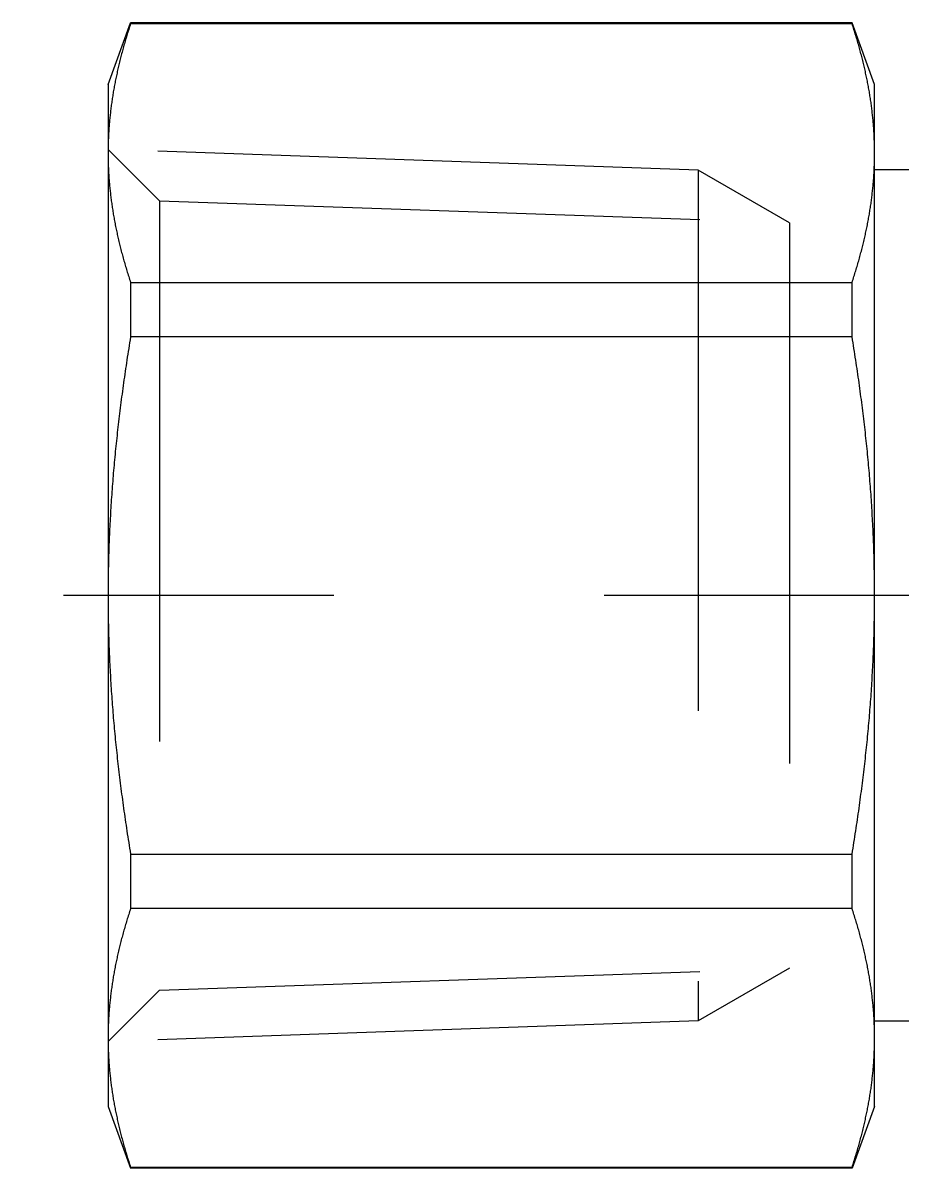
# Model space of a CAD drawing. Extents: x -2 to 98, y -32 to 17.
# Drawn here: x -2 to 18.65, y -13.45 to 13.45 of the extents above; entities that cross this region are included whole.
import ezdxf

# ---------------------------------------------------------------- set-up
doc = ezdxf.new("R2010")
doc.units = 0
doc.linetypes.add('CENTER', pattern=[50.8, 31.75, -6.35, 6.35, -6.35])
doc.linetypes.add('DASHED', pattern=[19.05, 12.7, -6.35])
doc.layers.get('0').update_dxf_attribs({"linetype": 'CONTINUOUS'})
doc.layers.add('CENTER', color=1, linetype='CENTER')

msp = doc.modelspace()

# ---------------------------------------------------------------- linework, layer by layer
at = {"color": 7, "linetype": 'CONTINUOUS'}
for p, q in [((0, 12), (0.528, 13.45)), ((17.472, 13.45), (0.528, 13.45)), ((0.528, 13.45), (0.528, 13.43)), ((18, 12), (17.472, 13.45)), ((17.472, 13.43), (17.472, 13.45)), ((17.472, 13.43), (0.528, 13.43)), ((0, 12), (0, 10.392)), ((18, 10.392), (18, 12)), ((0, 10.392), (0, 0)), ((18, 0), (18, 10.392)), ((19.5, 10), (18, 10)), ((0.528, 7.355), (17.472, 7.355)), ((0.528, 7.355), (0.528, 6.075)), ((17.472, 6.075), (17.472, 7.355)), ((17.472, 6.075), (0.528, 6.075)), ((0, 0), (0, -10.392)), ((18, -10.392), (18, 0)), ((0.528, -6.075), (0.528, -7.355)), ((0.528, -6.075), (17.472, -6.075)), ((17.472, -7.355), (17.472, -6.075)), ((17.472, -7.355), (0.528, -7.355)), ((19.5, -10), (18, -10)), ((0, -10.392), (0, -12)), ((18, -12), (18, -10.392)), ((0, -12), (0.528, -13.45)), ((18, -12), (17.472, -13.45)), ((0.528, -13.43), (17.472, -13.43)), ((0.528, -13.43), (0.528, -13.45)), ((17.472, -13.45), (17.472, -13.43)), ((17.472, -13.45), (0.528, -13.45))]:
    msp.add_line(p, q, dxfattribs=at)
at = {"color": 3, "linetype": 'DASHED'}
for p, q in [((13.858, 9.994), (0, 10.477)), ((0, 10.477), (1.204, 9.273)), ((13.858, 9.994), (13.858, -9.994)), ((16, 8.757), (13.858, 9.994)), ((1.204, 9.273), (1.204, -9.273)), ((1.204, 9.273), (16, 8.757)), ((16, 8.757), (16, -8.757)), ((1.204, -9.273), (16, -8.757)), ((16, -8.757), (13.858, -9.994)), ((0, -10.478), (1.204, -9.273)), ((13.858, -9.994), (0, -10.478))]:
    msp.add_line(p, q, dxfattribs=at)
at = {"color": 7}
for points in [[(0.528, 13.43, 0), (0.517, 13.395, 0), (0.505, 13.361, 0), (0.494, 13.327, 0), (0.484, 13.293, 0), (0.473, 13.259, 0), (0.462, 13.225, 0), (0.452, 13.191, 0), (0.442, 13.158, 0), (0.431, 13.124, 0), (0.421, 13.09, 0), (0.411, 13.057, 0), (0.402, 13.023, 0), (0.392, 12.99, 0), (0.382, 12.957, 0), (0.373, 12.924, 0), (0.363, 12.891, 0), (0.354, 12.857, 0), (0.345, 12.825, 0), (0.336, 12.792, 0), (0.327, 12.759, 0), (0.319, 12.726, 0), (0.31, 12.693, 0), (0.302, 12.661, 0), (0.293, 12.628, 0), (0.285, 12.595, 0), (0.277, 12.563, 0), (0.269, 12.531, 0), (0.261, 12.498, 0), (0.253, 12.466, 0), (0.246, 12.434, 0), (0.238, 12.402, 0), (0.231, 12.369, 0), (0.224, 12.337, 0), (0.217, 12.305, 0), (0.21, 12.273, 0), (0.203, 12.241, 0), (0.196, 12.209, 0), (0.189, 12.177, 0), (0.183, 12.146, 0), (0.176, 12.114, 0), (0.17, 12.082, 0), (0.164, 12.05, 0), (0.158, 12.019, 0), (0.152, 11.987, 0), (0.146, 11.955, 0), (0.14, 11.924, 0), (0.134, 11.892, 0), (0.129, 11.861, 0), (0.123, 11.829, 0), (0.118, 11.798, 0), (0.113, 11.766, 0), (0.108, 11.735, 0), (0.103, 11.704, 0), (0.098, 11.672, 0), (0.094, 11.641, 0), (0.089, 11.61, 0), (0.085, 11.578, 0), (0.08, 11.547, 0), (0.076, 11.516, 0), (0.072, 11.485, 0), (0.068, 11.453, 0), (0.064, 11.422, 0), (0.06, 11.391, 0), (0.056, 11.36, 0), (0.053, 11.329, 0), (0.049, 11.297, 0), (0.046, 11.266, 0), (0.043, 11.235, 0), (0.04, 11.204, 0), (0.037, 11.173, 0), (0.034, 11.142, 0), (0.031, 11.111, 0), (0.029, 11.079, 0), (0.026, 11.048, 0), (0.024, 11.017, 0), (0.021, 10.986, 0), (0.019, 10.955, 0), (0.017, 10.924, 0), (0.015, 10.893, 0), (0.013, 10.861, 0), (0.012, 10.83, 0), (0.01, 10.799, 0), (0.009, 10.768, 0), (0.007, 10.737, 0), (0.006, 10.706, 0), (0.005, 10.674, 0), (0.004, 10.643, 0), (0.003, 10.612, 0), (0.002, 10.581, 0), (0.001, 10.549, 0), (0.001, 10.518, 0), (0.001, 10.486, 0), (0, 10.455, 0), (0, 10.424, 0), (0, 10.392, 0)], [(18, 10.392, 0), (18, 10.424, 0), (18, 10.455, 0), (18, 10.486, 0), (17.999, 10.518, 0), (17.998, 10.549, 0), (17.998, 10.581, 0), (17.997, 10.612, 0), (17.996, 10.643, 0), (17.995, 10.674, 0), (17.994, 10.706, 0), (17.993, 10.737, 0), (17.991, 10.768, 0), (17.99, 10.799, 0), (17.988, 10.83, 0), (17.987, 10.861, 0), (17.985, 10.893, 0), (17.983, 10.924, 0), (17.981, 10.955, 0), (17.979, 10.986, 0), (17.976, 11.017, 0), (17.974, 11.048, 0), (17.971, 11.079, 0), (17.969, 11.111, 0), (17.966, 11.142, 0), (17.963, 11.173, 0), (17.96, 11.204, 0), (17.957, 11.235, 0), (17.954, 11.266, 0), (17.951, 11.297, 0), (17.947, 11.329, 0), (17.944, 11.36, 0), (17.94, 11.391, 0), (17.936, 11.422, 0), (17.932, 11.453, 0), (17.928, 11.485, 0), (17.924, 11.516, 0), (17.92, 11.547, 0), (17.916, 11.578, 0), (17.911, 11.61, 0), (17.906, 11.641, 0), (17.902, 11.672, 0), (17.897, 11.704, 0), (17.892, 11.735, 0), (17.887, 11.766, 0), (17.882, 11.798, 0), (17.877, 11.829, 0), (17.871, 11.861, 0), (17.866, 11.892, 0), (17.86, 11.924, 0), (17.854, 11.955, 0), (17.848, 11.987, 0), (17.842, 12.019, 0), (17.836, 12.05, 0), (17.83, 12.082, 0), (17.824, 12.114, 0), (17.817, 12.146, 0), (17.811, 12.177, 0), (17.804, 12.209, 0), (17.797, 12.241, 0), (17.79, 12.273, 0), (17.783, 12.305, 0), (17.776, 12.337, 0), (17.769, 12.369, 0), (17.762, 12.402, 0), (17.754, 12.434, 0), (17.747, 12.466, 0), (17.739, 12.498, 0), (17.731, 12.531, 0), (17.723, 12.563, 0), (17.715, 12.595, 0), (17.707, 12.628, 0), (17.698, 12.661, 0), (17.69, 12.693, 0), (17.681, 12.726, 0), (17.673, 12.759, 0), (17.664, 12.792, 0), (17.655, 12.825, 0), (17.646, 12.857, 0), (17.637, 12.891, 0), (17.627, 12.924, 0), (17.618, 12.957, 0), (17.608, 12.99, 0), (17.599, 13.023, 0), (17.589, 13.057, 0), (17.579, 13.09, 0), (17.569, 13.124, 0), (17.558, 13.158, 0), (17.548, 13.191, 0), (17.538, 13.225, 0), (17.527, 13.259, 0), (17.516, 13.293, 0), (17.506, 13.327, 0), (17.495, 13.361, 0), (17.483, 13.395, 0), (17.472, 13.43, 0)], [(0, 10.392, 0), (0, 10.361, 0), (0, 10.329, 0), (0.001, 10.298, 0), (0.001, 10.267, 0), (0.001, 10.235, 0), (0.002, 10.204, 0), (0.003, 10.173, 0), (0.004, 10.142, 0), (0.005, 10.11, 0), (0.006, 10.079, 0), (0.007, 10.048, 0), (0.009, 10.017, 0), (0.01, 9.986, 0), (0.012, 9.954, 0), (0.013, 9.923, 0), (0.015, 9.892, 0), (0.017, 9.861, 0), (0.019, 9.83, 0), (0.021, 9.799, 0), (0.024, 9.767, 0), (0.026, 9.736, 0), (0.029, 9.705, 0), (0.031, 9.674, 0), (0.034, 9.643, 0), (0.037, 9.612, 0), (0.04, 9.581, 0), (0.043, 9.55, 0), (0.046, 9.518, 0), (0.049, 9.487, 0), (0.053, 9.456, 0), (0.056, 9.425, 0), (0.06, 9.394, 0), (0.064, 9.363, 0), (0.068, 9.331, 0), (0.072, 9.3, 0), (0.076, 9.269, 0), (0.08, 9.238, 0), (0.085, 9.206, 0), (0.089, 9.175, 0), (0.094, 9.144, 0), (0.098, 9.112, 0), (0.103, 9.081, 0), (0.108, 9.05, 0), (0.113, 9.018, 0), (0.118, 8.987, 0), (0.123, 8.955, 0), (0.129, 8.924, 0), (0.134, 8.892, 0), (0.14, 8.861, 0), (0.146, 8.829, 0), (0.152, 8.798, 0), (0.158, 8.766, 0), (0.164, 8.734, 0), (0.17, 8.703, 0), (0.176, 8.671, 0), (0.183, 8.639, 0), (0.189, 8.607, 0), (0.196, 8.575, 0), (0.203, 8.543, 0), (0.21, 8.511, 0), (0.217, 8.479, 0), (0.224, 8.447, 0), (0.231, 8.415, 0), (0.238, 8.383, 0), (0.246, 8.351, 0), (0.253, 8.319, 0), (0.261, 8.286, 0), (0.269, 8.254, 0), (0.277, 8.222, 0), (0.285, 8.189, 0), (0.293, 8.157, 0), (0.302, 8.124, 0), (0.31, 8.091, 0), (0.319, 8.059, 0), (0.327, 8.026, 0), (0.336, 7.993, 0), (0.345, 7.96, 0), (0.354, 7.927, 0), (0.363, 7.894, 0), (0.373, 7.861, 0), (0.382, 7.828, 0), (0.392, 7.794, 0), (0.402, 7.761, 0), (0.411, 7.728, 0), (0.421, 7.694, 0), (0.431, 7.661, 0), (0.442, 7.627, 0), (0.452, 7.593, 0), (0.462, 7.56, 0), (0.473, 7.526, 0), (0.484, 7.492, 0), (0.494, 7.458, 0), (0.505, 7.423, 0), (0.517, 7.389, 0), (0.528, 7.355, 0)], [(17.472, 7.355, 0), (17.483, 7.389, 0), (17.495, 7.423, 0), (17.506, 7.458, 0), (17.516, 7.492, 0), (17.527, 7.526, 0), (17.538, 7.56, 0), (17.548, 7.593, 0), (17.558, 7.627, 0), (17.569, 7.661, 0), (17.579, 7.694, 0), (17.589, 7.728, 0), (17.599, 7.761, 0), (17.608, 7.794, 0), (17.618, 7.828, 0), (17.627, 7.861, 0), (17.637, 7.894, 0), (17.646, 7.927, 0), (17.655, 7.96, 0), (17.664, 7.993, 0), (17.673, 8.026, 0), (17.681, 8.059, 0), (17.69, 8.091, 0), (17.698, 8.124, 0), (17.707, 8.157, 0), (17.715, 8.189, 0), (17.723, 8.222, 0), (17.731, 8.254, 0), (17.739, 8.286, 0), (17.747, 8.319, 0), (17.754, 8.351, 0), (17.762, 8.383, 0), (17.769, 8.415, 0), (17.776, 8.447, 0), (17.783, 8.479, 0), (17.79, 8.511, 0), (17.797, 8.543, 0), (17.804, 8.575, 0), (17.811, 8.607, 0), (17.817, 8.639, 0), (17.824, 8.671, 0), (17.83, 8.703, 0), (17.836, 8.734, 0), (17.842, 8.766, 0), (17.848, 8.798, 0), (17.854, 8.829, 0), (17.86, 8.861, 0), (17.866, 8.892, 0), (17.871, 8.924, 0), (17.877, 8.955, 0), (17.882, 8.987, 0), (17.887, 9.018, 0), (17.892, 9.05, 0), (17.897, 9.081, 0), (17.902, 9.112, 0), (17.906, 9.144, 0), (17.911, 9.175, 0), (17.916, 9.206, 0), (17.92, 9.238, 0), (17.924, 9.269, 0), (17.928, 9.3, 0), (17.932, 9.331, 0), (17.936, 9.363, 0), (17.94, 9.394, 0), (17.944, 9.425, 0), (17.947, 9.456, 0), (17.951, 9.487, 0), (17.954, 9.518, 0), (17.957, 9.55, 0), (17.96, 9.581, 0), (17.963, 9.612, 0), (17.966, 9.643, 0), (17.969, 9.674, 0), (17.971, 9.705, 0), (17.974, 9.736, 0), (17.976, 9.767, 0), (17.979, 9.799, 0), (17.981, 9.83, 0), (17.983, 9.861, 0), (17.985, 9.892, 0), (17.987, 9.923, 0), (17.988, 9.954, 0), (17.99, 9.986, 0), (17.991, 10.017, 0), (17.993, 10.048, 0), (17.994, 10.079, 0), (17.995, 10.11, 0), (17.996, 10.142, 0), (17.997, 10.173, 0), (17.998, 10.204, 0), (17.998, 10.235, 0), (17.999, 10.267, 0), (18, 10.298, 0), (18, 10.329, 0), (18, 10.361, 0), (18, 10.392, 0)], [(0.528, 6.075, 0), (0.517, 6.006, 0), (0.505, 5.938, 0), (0.494, 5.869, 0), (0.484, 5.801, 0), (0.473, 5.733, 0), (0.462, 5.666, 0), (0.452, 5.598, 0), (0.442, 5.53, 0), (0.431, 5.463, 0), (0.421, 5.396, 0), (0.411, 5.329, 0), (0.402, 5.262, 0), (0.392, 5.196, 0), (0.382, 5.129, 0), (0.373, 5.063, 0), (0.363, 4.997, 0), (0.354, 4.93, 0), (0.345, 4.864, 0), (0.336, 4.799, 0), (0.327, 4.733, 0), (0.319, 4.667, 0), (0.31, 4.602, 0), (0.302, 4.537, 0), (0.293, 4.471, 0), (0.285, 4.406, 0), (0.277, 4.341, 0), (0.269, 4.277, 0), (0.261, 4.212, 0), (0.253, 4.147, 0), (0.246, 4.083, 0), (0.238, 4.018, 0), (0.231, 3.954, 0), (0.224, 3.89, 0), (0.217, 3.826, 0), (0.21, 3.762, 0), (0.203, 3.698, 0), (0.196, 3.634, 0), (0.189, 3.57, 0), (0.183, 3.506, 0), (0.176, 3.443, 0), (0.17, 3.379, 0), (0.164, 3.316, 0), (0.158, 3.253, 0), (0.152, 3.189, 0), (0.146, 3.126, 0), (0.14, 3.063, 0), (0.134, 3, 0), (0.129, 2.937, 0), (0.123, 2.874, 0), (0.118, 2.811, 0), (0.113, 2.748, 0), (0.108, 2.685, 0), (0.103, 2.622, 0), (0.098, 2.56, 0), (0.094, 2.497, 0), (0.089, 2.434, 0), (0.085, 2.372, 0), (0.08, 2.309, 0), (0.076, 2.247, 0), (0.072, 2.184, 0), (0.068, 2.122, 0), (0.064, 2.06, 0), (0.06, 1.997, 0), (0.056, 1.935, 0), (0.053, 1.872, 0), (0.049, 1.81, 0), (0.046, 1.748, 0), (0.043, 1.686, 0), (0.04, 1.623, 0), (0.037, 1.561, 0), (0.034, 1.499, 0), (0.031, 1.436, 0), (0.029, 1.374, 0), (0.026, 1.312, 0), (0.024, 1.25, 0), (0.021, 1.187, 0), (0.019, 1.125, 0), (0.017, 1.063, 0), (0.015, 1.001, 0), (0.013, 0.938, 0), (0.012, 0.876, 0), (0.01, 0.814, 0), (0.009, 0.751, 0), (0.007, 0.689, 0), (0.006, 0.626, 0), (0.005, 0.564, 0), (0.004, 0.501, 0), (0.003, 0.439, 0), (0.002, 0.376, 0), (0.001, 0.314, 0), (0.001, 0.251, 0), (0.001, 0.188, 0), (0, 0.126, 0), (0, 0.063, 0), (0, 0, 0)], [(18, 0, 0), (18, 0.063, 0), (18, 0.126, 0), (18, 0.188, 0), (17.999, 0.251, 0), (17.998, 0.314, 0), (17.998, 0.376, 0), (17.997, 0.439, 0), (17.996, 0.501, 0), (17.995, 0.564, 0), (17.994, 0.626, 0), (17.993, 0.689, 0), (17.991, 0.751, 0), (17.99, 0.814, 0), (17.988, 0.876, 0), (17.987, 0.938, 0), (17.985, 1.001, 0), (17.983, 1.063, 0), (17.981, 1.125, 0), (17.979, 1.187, 0), (17.976, 1.25, 0), (17.974, 1.312, 0), (17.971, 1.374, 0), (17.969, 1.436, 0), (17.966, 1.499, 0), (17.963, 1.561, 0), (17.96, 1.623, 0), (17.957, 1.686, 0), (17.954, 1.748, 0), (17.951, 1.81, 0), (17.947, 1.872, 0), (17.944, 1.935, 0), (17.94, 1.997, 0), (17.936, 2.06, 0), (17.932, 2.122, 0), (17.928, 2.184, 0), (17.924, 2.247, 0), (17.92, 2.309, 0), (17.916, 2.372, 0), (17.911, 2.434, 0), (17.906, 2.497, 0), (17.902, 2.56, 0), (17.897, 2.622, 0), (17.892, 2.685, 0), (17.887, 2.748, 0), (17.882, 2.811, 0), (17.877, 2.874, 0), (17.871, 2.937, 0), (17.866, 3, 0), (17.86, 3.063, 0), (17.854, 3.126, 0), (17.848, 3.189, 0), (17.842, 3.253, 0), (17.836, 3.316, 0), (17.83, 3.379, 0), (17.824, 3.443, 0), (17.817, 3.506, 0), (17.811, 3.57, 0), (17.804, 3.634, 0), (17.797, 3.698, 0), (17.79, 3.762, 0), (17.783, 3.826, 0), (17.776, 3.89, 0), (17.769, 3.954, 0), (17.762, 4.018, 0), (17.754, 4.083, 0), (17.747, 4.147, 0), (17.739, 4.212, 0), (17.731, 4.277, 0), (17.723, 4.341, 0), (17.715, 4.406, 0), (17.707, 4.471, 0), (17.698, 4.537, 0), (17.69, 4.602, 0), (17.681, 4.667, 0), (17.673, 4.733, 0), (17.664, 4.799, 0), (17.655, 4.864, 0), (17.646, 4.93, 0), (17.637, 4.997, 0), (17.627, 5.063, 0), (17.618, 5.129, 0), (17.608, 5.196, 0), (17.599, 5.262, 0), (17.589, 5.329, 0), (17.579, 5.396, 0), (17.569, 5.463, 0), (17.558, 5.53, 0), (17.548, 5.598, 0), (17.538, 5.666, 0), (17.527, 5.733, 0), (17.516, 5.801, 0), (17.506, 5.869, 0), (17.495, 5.938, 0), (17.483, 6.006, 0), (17.472, 6.075, 0)], [(0, 0, 0), (0, -0.063, 0), (0, -0.126, 0), (0.001, -0.188, 0), (0.001, -0.251, 0), (0.001, -0.314, 0), (0.002, -0.376, 0), (0.003, -0.439, 0), (0.004, -0.501, 0), (0.005, -0.564, 0), (0.006, -0.626, 0), (0.007, -0.689, 0), (0.009, -0.751, 0), (0.01, -0.814, 0), (0.012, -0.876, 0), (0.013, -0.938, 0), (0.015, -1.001, 0), (0.017, -1.063, 0), (0.019, -1.125, 0), (0.021, -1.187, 0), (0.024, -1.25, 0), (0.026, -1.312, 0), (0.029, -1.374, 0), (0.031, -1.436, 0), (0.034, -1.499, 0), (0.037, -1.561, 0), (0.04, -1.623, 0), (0.043, -1.686, 0), (0.046, -1.748, 0), (0.049, -1.81, 0), (0.053, -1.872, 0), (0.056, -1.935, 0), (0.06, -1.997, 0), (0.064, -2.06, 0), (0.068, -2.122, 0), (0.072, -2.184, 0), (0.076, -2.247, 0), (0.08, -2.309, 0), (0.085, -2.372, 0), (0.089, -2.434, 0), (0.094, -2.497, 0), (0.098, -2.56, 0), (0.103, -2.622, 0), (0.108, -2.685, 0), (0.113, -2.748, 0), (0.118, -2.811, 0), (0.123, -2.874, 0), (0.129, -2.937, 0), (0.134, -3, 0), (0.14, -3.063, 0), (0.146, -3.126, 0), (0.152, -3.189, 0), (0.158, -3.253, 0), (0.164, -3.316, 0), (0.17, -3.379, 0), (0.176, -3.443, 0), (0.183, -3.506, 0), (0.189, -3.57, 0), (0.196, -3.634, 0), (0.203, -3.698, 0), (0.21, -3.762, 0), (0.217, -3.826, 0), (0.224, -3.89, 0), (0.231, -3.954, 0), (0.238, -4.018, 0), (0.246, -4.083, 0), (0.253, -4.147, 0), (0.261, -4.212, 0), (0.269, -4.277, 0), (0.277, -4.341, 0), (0.285, -4.406, 0), (0.293, -4.471, 0), (0.302, -4.537, 0), (0.31, -4.602, 0), (0.319, -4.667, 0), (0.327, -4.733, 0), (0.336, -4.799, 0), (0.345, -4.864, 0), (0.354, -4.93, 0), (0.363, -4.997, 0), (0.373, -5.063, 0), (0.382, -5.129, 0), (0.392, -5.196, 0), (0.402, -5.262, 0), (0.411, -5.329, 0), (0.421, -5.396, 0), (0.431, -5.463, 0), (0.442, -5.53, 0), (0.452, -5.598, 0), (0.462, -5.666, 0), (0.473, -5.733, 0), (0.484, -5.801, 0), (0.494, -5.869, 0), (0.505, -5.938, 0), (0.517, -6.006, 0), (0.528, -6.075, 0)], [(17.472, -6.075, 0), (17.483, -6.006, 0), (17.495, -5.938, 0), (17.506, -5.869, 0), (17.516, -5.801, 0), (17.527, -5.733, 0), (17.538, -5.666, 0), (17.548, -5.598, 0), (17.558, -5.53, 0), (17.569, -5.463, 0), (17.579, -5.396, 0), (17.589, -5.329, 0), (17.599, -5.262, 0), (17.608, -5.196, 0), (17.618, -5.129, 0), (17.627, -5.063, 0), (17.637, -4.997, 0), (17.646, -4.93, 0), (17.655, -4.864, 0), (17.664, -4.799, 0), (17.673, -4.733, 0), (17.681, -4.667, 0), (17.69, -4.602, 0), (17.698, -4.537, 0), (17.707, -4.471, 0), (17.715, -4.406, 0), (17.723, -4.341, 0), (17.731, -4.277, 0), (17.739, -4.212, 0), (17.747, -4.147, 0), (17.754, -4.083, 0), (17.762, -4.018, 0), (17.769, -3.954, 0), (17.776, -3.89, 0), (17.783, -3.826, 0), (17.79, -3.762, 0), (17.797, -3.698, 0), (17.804, -3.634, 0), (17.811, -3.57, 0), (17.817, -3.506, 0), (17.824, -3.443, 0), (17.83, -3.379, 0), (17.836, -3.316, 0), (17.842, -3.253, 0), (17.848, -3.189, 0), (17.854, -3.126, 0), (17.86, -3.063, 0), (17.866, -3, 0), (17.871, -2.937, 0), (17.877, -2.874, 0), (17.882, -2.811, 0), (17.887, -2.748, 0), (17.892, -2.685, 0), (17.897, -2.622, 0), (17.902, -2.56, 0), (17.906, -2.497, 0), (17.911, -2.434, 0), (17.916, -2.372, 0), (17.92, -2.309, 0), (17.924, -2.247, 0), (17.928, -2.184, 0), (17.932, -2.122, 0), (17.936, -2.06, 0), (17.94, -1.997, 0), (17.944, -1.935, 0), (17.947, -1.872, 0), (17.951, -1.81, 0), (17.954, -1.748, 0), (17.957, -1.686, 0), (17.96, -1.623, 0), (17.963, -1.561, 0), (17.966, -1.499, 0), (17.969, -1.436, 0), (17.971, -1.374, 0), (17.974, -1.312, 0), (17.976, -1.25, 0), (17.979, -1.187, 0), (17.981, -1.125, 0), (17.983, -1.063, 0), (17.985, -1.001, 0), (17.987, -0.938, 0), (17.988, -0.876, 0), (17.99, -0.814, 0), (17.991, -0.751, 0), (17.993, -0.689, 0), (17.994, -0.626, 0), (17.995, -0.564, 0), (17.996, -0.501, 0), (17.997, -0.439, 0), (17.998, -0.376, 0), (17.998, -0.314, 0), (17.999, -0.251, 0), (18, -0.188, 0), (18, -0.126, 0), (18, -0.063, 0), (18, 0, 0)], [(0.528, -7.355, 0), (0.517, -7.389, 0), (0.505, -7.423, 0), (0.494, -7.458, 0), (0.484, -7.492, 0), (0.473, -7.526, 0), (0.462, -7.56, 0), (0.452, -7.593, 0), (0.442, -7.627, 0), (0.431, -7.661, 0), (0.421, -7.694, 0), (0.411, -7.728, 0), (0.402, -7.761, 0), (0.392, -7.794, 0), (0.382, -7.828, 0), (0.373, -7.861, 0), (0.363, -7.894, 0), (0.354, -7.927, 0), (0.345, -7.96, 0), (0.336, -7.993, 0), (0.327, -8.026, 0), (0.319, -8.059, 0), (0.31, -8.091, 0), (0.302, -8.124, 0), (0.293, -8.157, 0), (0.285, -8.189, 0), (0.277, -8.222, 0), (0.269, -8.254, 0), (0.261, -8.286, 0), (0.253, -8.319, 0), (0.246, -8.351, 0), (0.238, -8.383, 0), (0.231, -8.415, 0), (0.224, -8.447, 0), (0.217, -8.479, 0), (0.21, -8.511, 0), (0.203, -8.543, 0), (0.196, -8.575, 0), (0.189, -8.607, 0), (0.183, -8.639, 0), (0.176, -8.671, 0), (0.17, -8.703, 0), (0.164, -8.734, 0), (0.158, -8.766, 0), (0.152, -8.798, 0), (0.146, -8.829, 0), (0.14, -8.861, 0), (0.134, -8.892, 0), (0.129, -8.924, 0), (0.123, -8.955, 0), (0.118, -8.987, 0), (0.113, -9.018, 0), (0.108, -9.05, 0), (0.103, -9.081, 0), (0.098, -9.112, 0), (0.094, -9.144, 0), (0.089, -9.175, 0), (0.085, -9.206, 0), (0.08, -9.238, 0), (0.076, -9.269, 0), (0.072, -9.3, 0), (0.068, -9.331, 0), (0.064, -9.363, 0), (0.06, -9.394, 0), (0.056, -9.425, 0), (0.053, -9.456, 0), (0.049, -9.487, 0), (0.046, -9.518, 0), (0.043, -9.55, 0), (0.04, -9.581, 0), (0.037, -9.612, 0), (0.034, -9.643, 0), (0.031, -9.674, 0), (0.029, -9.705, 0), (0.026, -9.736, 0), (0.024, -9.767, 0), (0.021, -9.799, 0), (0.019, -9.83, 0), (0.017, -9.861, 0), (0.015, -9.892, 0), (0.013, -9.923, 0), (0.012, -9.954, 0), (0.01, -9.986, 0), (0.009, -10.017, 0), (0.007, -10.048, 0), (0.006, -10.079, 0), (0.005, -10.11, 0), (0.004, -10.142, 0), (0.003, -10.173, 0), (0.002, -10.204, 0), (0.001, -10.235, 0), (0.001, -10.267, 0), (0.001, -10.298, 0), (0, -10.329, 0), (0, -10.361, 0), (0, -10.392, 0)], [(18, -10.392, 0), (18, -10.361, 0), (18, -10.329, 0), (18, -10.298, 0), (17.999, -10.267, 0), (17.998, -10.235, 0), (17.998, -10.204, 0), (17.997, -10.173, 0), (17.996, -10.142, 0), (17.995, -10.11, 0), (17.994, -10.079, 0), (17.993, -10.048, 0), (17.991, -10.017, 0), (17.99, -9.986, 0), (17.988, -9.954, 0), (17.987, -9.923, 0), (17.985, -9.892, 0), (17.983, -9.861, 0), (17.981, -9.83, 0), (17.979, -9.799, 0), (17.976, -9.767, 0), (17.974, -9.736, 0), (17.971, -9.705, 0), (17.969, -9.674, 0), (17.966, -9.643, 0), (17.963, -9.612, 0), (17.96, -9.581, 0), (17.957, -9.55, 0), (17.954, -9.518, 0), (17.951, -9.487, 0), (17.947, -9.456, 0), (17.944, -9.425, 0), (17.94, -9.394, 0), (17.936, -9.363, 0), (17.932, -9.331, 0), (17.928, -9.3, 0), (17.924, -9.269, 0), (17.92, -9.238, 0), (17.916, -9.206, 0), (17.911, -9.175, 0), (17.906, -9.144, 0), (17.902, -9.112, 0), (17.897, -9.081, 0), (17.892, -9.05, 0), (17.887, -9.018, 0), (17.882, -8.987, 0), (17.877, -8.955, 0), (17.871, -8.924, 0), (17.866, -8.892, 0), (17.86, -8.861, 0), (17.854, -8.829, 0), (17.848, -8.798, 0), (17.842, -8.766, 0), (17.836, -8.734, 0), (17.83, -8.703, 0), (17.824, -8.671, 0), (17.817, -8.639, 0), (17.811, -8.607, 0), (17.804, -8.575, 0), (17.797, -8.543, 0), (17.79, -8.511, 0), (17.783, -8.479, 0), (17.776, -8.447, 0), (17.769, -8.415, 0), (17.762, -8.383, 0), (17.754, -8.351, 0), (17.747, -8.319, 0), (17.739, -8.286, 0), (17.731, -8.254, 0), (17.723, -8.222, 0), (17.715, -8.189, 0), (17.707, -8.157, 0), (17.698, -8.124, 0), (17.69, -8.091, 0), (17.681, -8.059, 0), (17.673, -8.026, 0), (17.664, -7.993, 0), (17.655, -7.96, 0), (17.646, -7.927, 0), (17.637, -7.894, 0), (17.627, -7.861, 0), (17.618, -7.828, 0), (17.608, -7.794, 0), (17.599, -7.761, 0), (17.589, -7.728, 0), (17.579, -7.694, 0), (17.569, -7.661, 0), (17.558, -7.627, 0), (17.548, -7.593, 0), (17.538, -7.56, 0), (17.527, -7.526, 0), (17.516, -7.492, 0), (17.506, -7.458, 0), (17.495, -7.423, 0), (17.483, -7.389, 0), (17.472, -7.355, 0)], [(0, -10.392, 0), (0, -10.424, 0), (0, -10.455, 0), (0.001, -10.486, 0), (0.001, -10.518, 0), (0.001, -10.549, 0), (0.002, -10.581, 0), (0.003, -10.612, 0), (0.004, -10.643, 0), (0.005, -10.674, 0), (0.006, -10.706, 0), (0.007, -10.737, 0), (0.009, -10.768, 0), (0.01, -10.799, 0), (0.012, -10.83, 0), (0.013, -10.861, 0), (0.015, -10.893, 0), (0.017, -10.924, 0), (0.019, -10.955, 0), (0.021, -10.986, 0), (0.024, -11.017, 0), (0.026, -11.048, 0), (0.029, -11.079, 0), (0.031, -11.111, 0), (0.034, -11.142, 0), (0.037, -11.173, 0), (0.04, -11.204, 0), (0.043, -11.235, 0), (0.046, -11.266, 0), (0.049, -11.297, 0), (0.053, -11.329, 0), (0.056, -11.36, 0), (0.06, -11.391, 0), (0.064, -11.422, 0), (0.068, -11.453, 0), (0.072, -11.485, 0), (0.076, -11.516, 0), (0.08, -11.547, 0), (0.085, -11.578, 0), (0.089, -11.61, 0), (0.094, -11.641, 0), (0.098, -11.672, 0), (0.103, -11.704, 0), (0.108, -11.735, 0), (0.113, -11.766, 0), (0.118, -11.798, 0), (0.123, -11.829, 0), (0.129, -11.861, 0), (0.134, -11.892, 0), (0.14, -11.924, 0), (0.146, -11.955, 0), (0.152, -11.987, 0), (0.158, -12.019, 0), (0.164, -12.05, 0), (0.17, -12.082, 0), (0.176, -12.114, 0), (0.183, -12.146, 0), (0.189, -12.177, 0), (0.196, -12.209, 0), (0.203, -12.241, 0), (0.21, -12.273, 0), (0.217, -12.305, 0), (0.224, -12.337, 0), (0.231, -12.369, 0), (0.238, -12.402, 0), (0.246, -12.434, 0), (0.253, -12.466, 0), (0.261, -12.498, 0), (0.269, -12.531, 0), (0.277, -12.563, 0), (0.285, -12.595, 0), (0.293, -12.628, 0), (0.302, -12.661, 0), (0.31, -12.693, 0), (0.319, -12.726, 0), (0.327, -12.759, 0), (0.336, -12.792, 0), (0.345, -12.825, 0), (0.354, -12.857, 0), (0.363, -12.891, 0), (0.373, -12.924, 0), (0.382, -12.957, 0), (0.392, -12.99, 0), (0.402, -13.023, 0), (0.411, -13.057, 0), (0.421, -13.09, 0), (0.431, -13.124, 0), (0.442, -13.158, 0), (0.452, -13.191, 0), (0.462, -13.225, 0), (0.473, -13.259, 0), (0.484, -13.293, 0), (0.494, -13.327, 0), (0.505, -13.361, 0), (0.517, -13.395, 0), (0.528, -13.43, 0)], [(17.472, -13.43, 0), (17.483, -13.395, 0), (17.495, -13.361, 0), (17.506, -13.327, 0), (17.516, -13.293, 0), (17.527, -13.259, 0), (17.538, -13.225, 0), (17.548, -13.191, 0), (17.558, -13.158, 0), (17.569, -13.124, 0), (17.579, -13.09, 0), (17.589, -13.057, 0), (17.599, -13.023, 0), (17.608, -12.99, 0), (17.618, -12.957, 0), (17.627, -12.924, 0), (17.637, -12.891, 0), (17.646, -12.857, 0), (17.655, -12.825, 0), (17.664, -12.792, 0), (17.673, -12.759, 0), (17.681, -12.726, 0), (17.69, -12.693, 0), (17.698, -12.661, 0), (17.707, -12.628, 0), (17.715, -12.595, 0), (17.723, -12.563, 0), (17.731, -12.531, 0), (17.739, -12.498, 0), (17.747, -12.466, 0), (17.754, -12.434, 0), (17.762, -12.402, 0), (17.769, -12.369, 0), (17.776, -12.337, 0), (17.783, -12.305, 0), (17.79, -12.273, 0), (17.797, -12.241, 0), (17.804, -12.209, 0), (17.811, -12.177, 0), (17.817, -12.146, 0), (17.824, -12.114, 0), (17.83, -12.082, 0), (17.836, -12.05, 0), (17.842, -12.019, 0), (17.848, -11.987, 0), (17.854, -11.955, 0), (17.86, -11.924, 0), (17.866, -11.892, 0), (17.871, -11.861, 0), (17.877, -11.829, 0), (17.882, -11.798, 0), (17.887, -11.766, 0), (17.892, -11.735, 0), (17.897, -11.704, 0), (17.902, -11.672, 0), (17.906, -11.641, 0), (17.911, -11.61, 0), (17.916, -11.578, 0), (17.92, -11.547, 0), (17.924, -11.516, 0), (17.928, -11.485, 0), (17.932, -11.453, 0), (17.936, -11.422, 0), (17.94, -11.391, 0), (17.944, -11.36, 0), (17.947, -11.329, 0), (17.951, -11.297, 0), (17.954, -11.266, 0), (17.957, -11.235, 0), (17.96, -11.204, 0), (17.963, -11.173, 0), (17.966, -11.142, 0), (17.969, -11.111, 0), (17.971, -11.079, 0), (17.974, -11.048, 0), (17.976, -11.017, 0), (17.979, -10.986, 0), (17.981, -10.955, 0), (17.983, -10.924, 0), (17.985, -10.893, 0), (17.987, -10.861, 0), (17.988, -10.83, 0), (17.99, -10.799, 0), (17.991, -10.768, 0), (17.993, -10.737, 0), (17.994, -10.706, 0), (17.995, -10.674, 0), (17.996, -10.643, 0), (17.997, -10.612, 0), (17.998, -10.581, 0), (17.998, -10.549, 0), (17.999, -10.518, 0), (18, -10.486, 0), (18, -10.455, 0), (18, -10.424, 0), (18, -10.392, 0)]]:
    msp.add_polyline3d(points, dxfattribs=at)
at = {"layer": 'CENTER', "color": 1, "linetype": 'CENTER'}
msp.add_line((43.4, 0), (-2, 0), dxfattribs=at)

doc.saveas('drawing.dxf')
